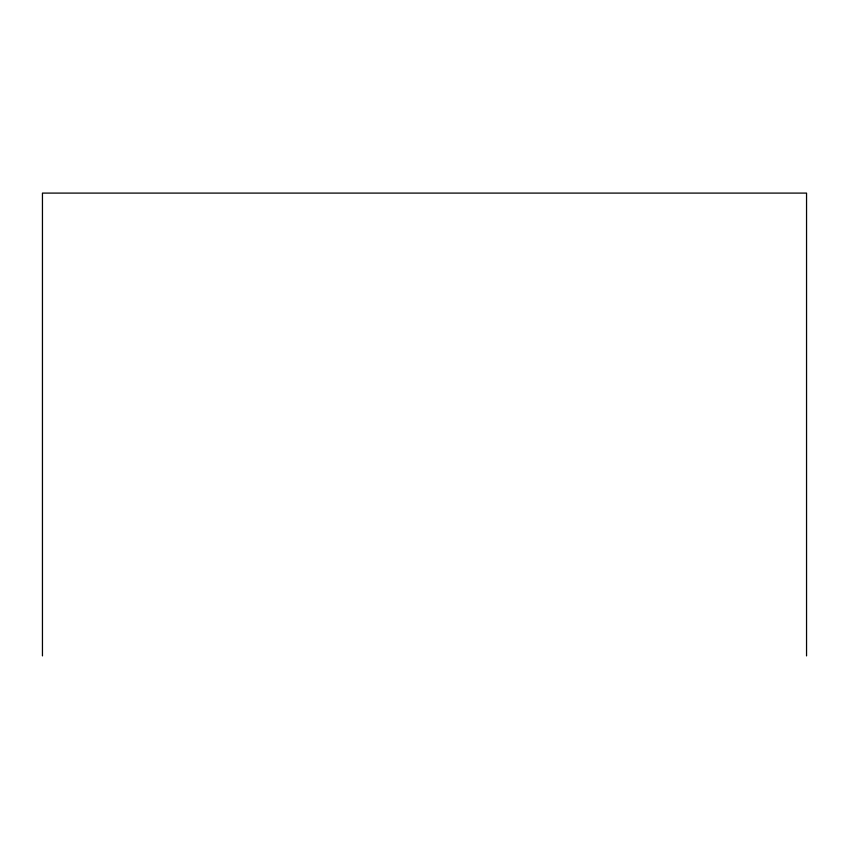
<?xml version="1.0" encoding="UTF-8"?>
<svg xmlns="http://www.w3.org/2000/svg" width="849" height="849" viewBox="0 0 849 849"><rect width="100%" height="100%" fill="white"/><g stroke="black" fill="none" stroke-linecap="round" stroke-linejoin="round"><path stroke-width="1.27" d="M806.55 655.906L806.55 193.094L42.45 193.094L42.45 655.906"/></g></svg>
